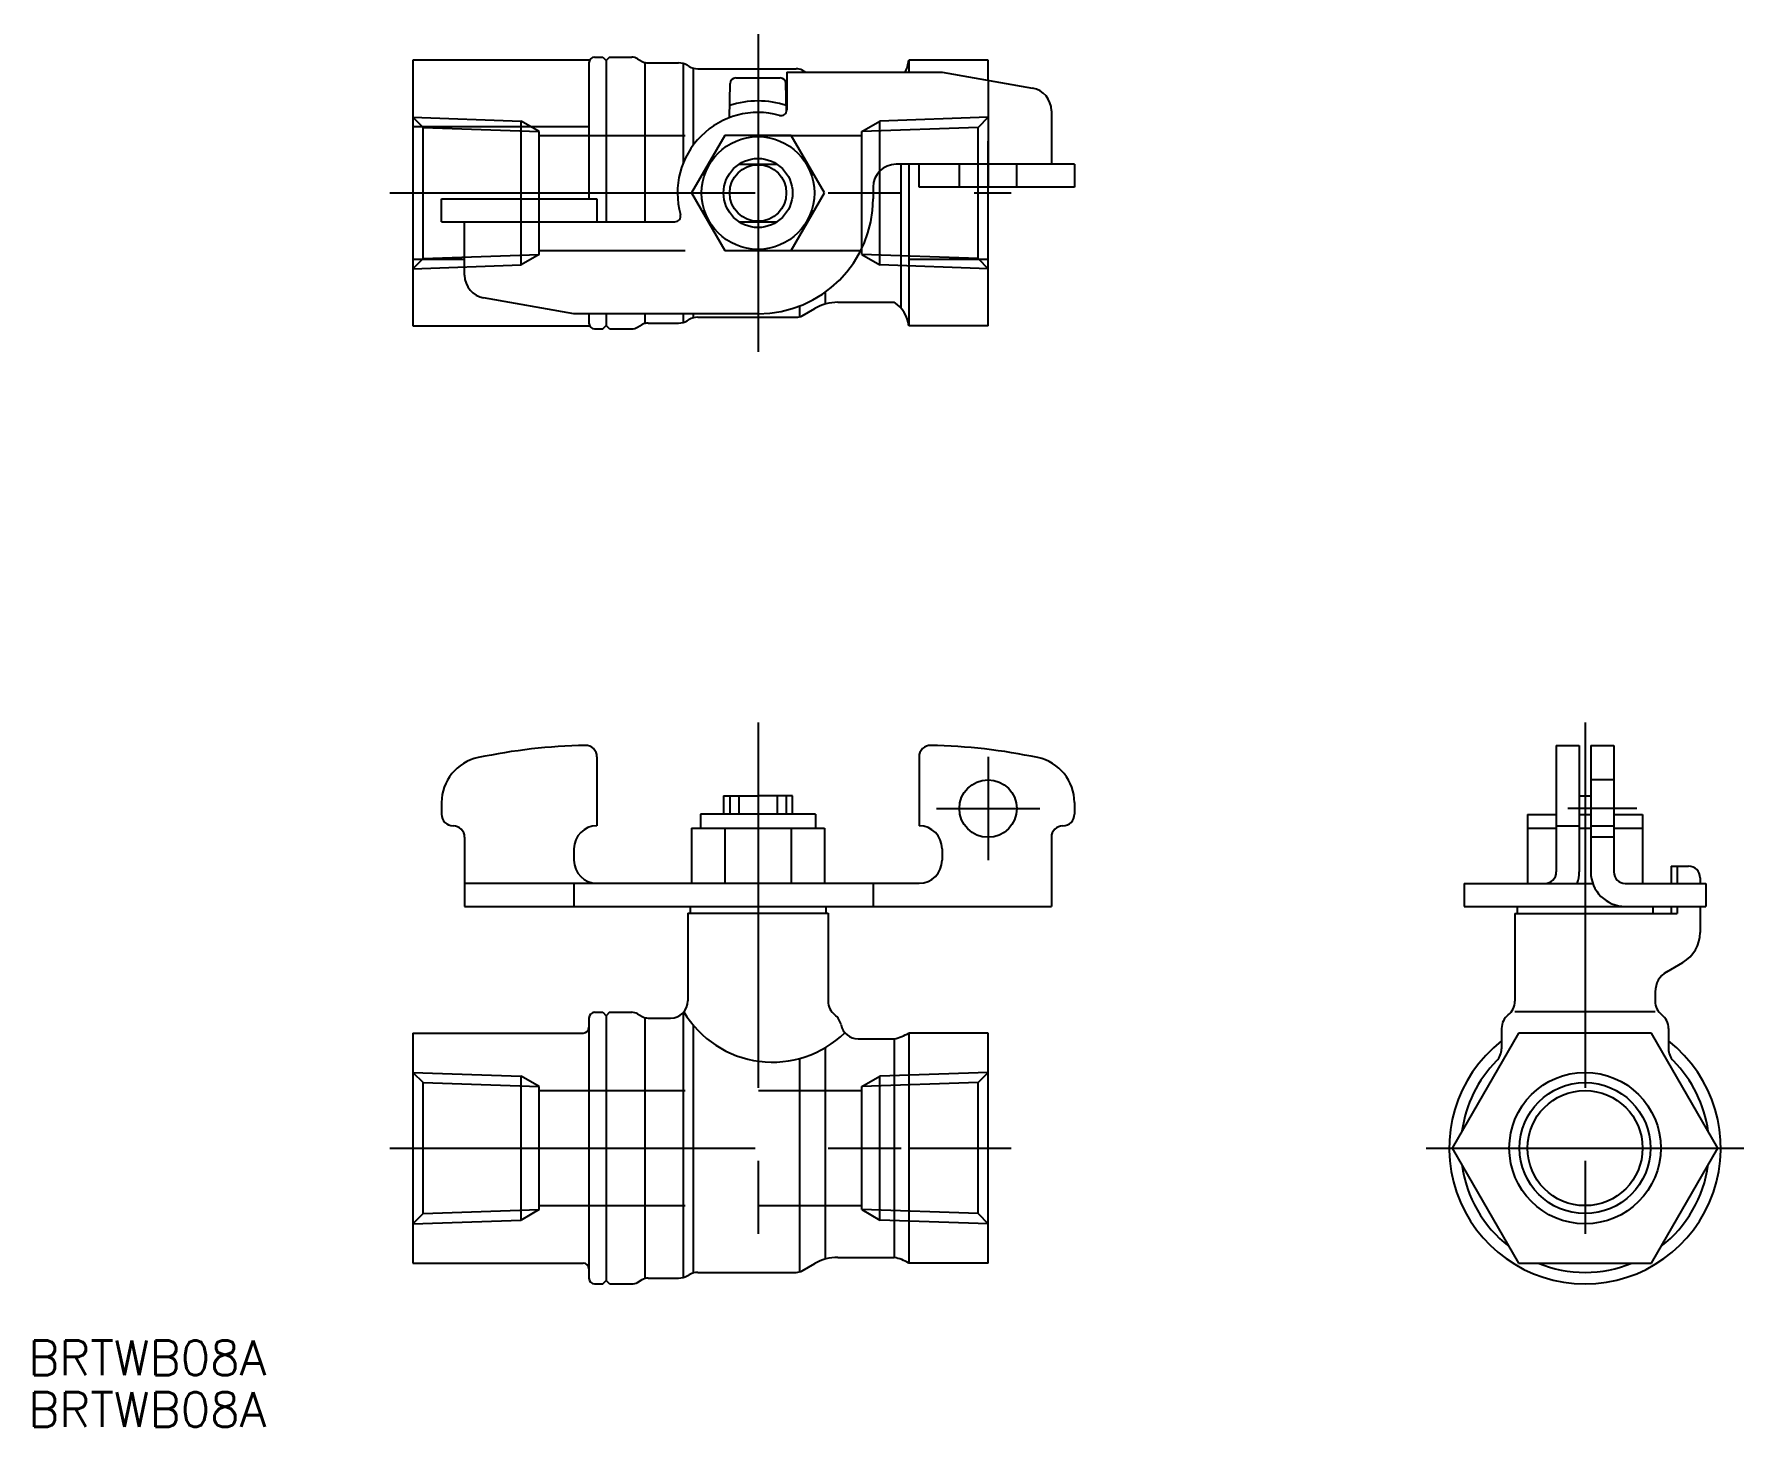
# Model space of a CAD drawing. Extents: x -135 to 14, y -24 to 97.
import ezdxf

# ---------------------------------------------------------------- set-up
doc = ezdxf.new("R2010")
doc.units = 0
doc.linetypes.add('CENTER', pattern=[50.8, 31.75, -6.35, 6.35, -6.35])
doc.linetypes.add('DASHED', pattern=[19.05, 12.7, -6.35])
doc.layers.get('0').update_dxf_attribs({"linetype": 'CONTINUOUS'})
doc.layers.add('CENTER', color=1, linetype='CENTER')
doc.styles.get("Standard").update_dxf_attribs({"font": 'txt.shx', "height": 3, "bigfont": 'bigfont.shx'})

msp = doc.modelspace()

# ---------------------------------------------------------------- linework, layer by layer
at = {"color": 7, "linetype": 'CONTINUOUS'}
for p, q in [((-101.88, 94.55), (-101.88, 71.45)), ((-86.51, 94.55), (-101.88, 94.55)), ((-86.58, 94.3), (-86.58, 82.5)), ((-86.08, 94.8), (-85.38, 94.8)), ((-85.38, 94.8), (-85.08, 94.5)), ((-84.78, 94.8), (-85.08, 94.5)), ((-85.08, 94.5), (-85.08, 80.5)), ((-84.78, 94.8), (-82.85, 94.8)), ((-82.35, 94.67), (-81.94, 94.43)), ((-81.71, 94.34), (-81.71, 80.5)), ((-81.44, 94.3), (-78.78, 94.3)), ((-78.38, 94.25), (-78.38, 85.6)), ((-78.03, 94.1), (-77.86, 94)), ((-77.51, 93.85), (-77.51, 87.15)), ((-77.11, 93.8), (-68.55, 93.8)), ((-68.05, 93.67), (-67.76, 93.5)), ((-51.88, 94.55), (-58.78, 94.55)), ((-58.78, 94.55), (-58.78, 93.5)), ((-51.88, 92.79), (-51.88, 94.55)), ((-74.36, 89.54), (-74.31, 92.51)), ((-73.81, 93), (-69.95, 93)), ((-69.4, 90.07), (-69.45, 92.51)), ((-69.38, 93.5), (-55.88, 93.5)), ((-69.38, 93.5), (-69.38, 90.23)), ((-55.88, 93.5), (-48.03, 92.12)), ((-46.38, 90.15), (-46.38, 85.5)), ((-101.88, 88.77), (-86.58, 88.77)), ((-74.76, 88), (-77.65, 83)), ((-68.99, 88), (-74.76, 88)), ((-66.1, 83), (-68.99, 88)), ((-73.54, 85.5), (-70.22, 85.5)), ((-44.38, 85.5), (-59.88, 85.5)), ((-59.47, 85.5), (-59.47, 73.03)), ((-58.78, 85.5), (-58.78, 71.45)), ((-57.88, 83.5), (-57.88, 85.5)), ((-44.38, 85.5), (-44.38, 83.5)), ((-61.88, 83.5), (-61.88, 82.5)), ((-44.38, 83.5), (-57.88, 83.5)), ((-51.88, 71.45), (-51.88, 83.5)), ((-99.38, 82.5), (-85.88, 82.5)), ((-99.38, 80.5), (-99.38, 82.5)), ((-85.88, 82.5), (-85.88, 80.5)), ((-77.65, 83), (-74.76, 78)), ((-68.99, 78), (-66.1, 83)), ((-99.38, 80.5), (-79.11, 80.5)), ((-97.38, 75.85), (-97.38, 80.5)), ((-73.54, 80.5), (-70.22, 80.5)), ((-74.76, 78), (-68.99, 78)), ((-97.38, 77.23), (-101.88, 77.23)), ((-51.88, 77.23), (-58.78, 77.23)), ((-66.03, 74.39), (-66.03, 73.35)), ((-87.88, 72.5), (-95.73, 73.88)), ((-68.28, 73.17), (-68.28, 72.24)), ((-68.05, 72.33), (-66.95, 72.96)), ((-64.95, 73.5), (-60.05, 73.5)), ((-101.88, 71.45), (-86.51, 71.45)), ((-71.88, 72.5), (-87.88, 72.5)), ((-86.58, 72.5), (-86.58, 71.7)), ((-85.38, 71.2), (-85.08, 71.5)), ((-85.08, 72.5), (-85.08, 71.5)), ((-84.78, 71.2), (-85.08, 71.5)), ((-82.35, 71.33), (-81.94, 71.57)), ((-81.71, 72.5), (-81.71, 71.66)), ((-81.44, 71.7), (-78.78, 71.7)), ((-78.38, 72.5), (-78.38, 71.75)), ((-78.03, 71.9), (-77.86, 72)), ((-77.51, 72.5), (-77.51, 72.15)), ((-77.11, 72.2), (-68.55, 72.2)), ((-51.88, 71.45), (-58.78, 71.45)), ((-86.08, 71.2), (-85.38, 71.2)), ((-84.78, 71.2), (-82.85, 71.2)), ((-2.5, 35), (-2.5, 24)), ((-2.5, 35), (-0.5, 35)), ((-0.5, 35), (-0.5, 24)), ((0.5, 35), (0.5, 24)), ((0.5, 35), (2.5, 35)), ((2.5, 35), (2.5, 24)), ((-85.88, 34), (-85.88, 28.01)), ((-57.88, 34), (-57.88, 28.01)), ((-99.38, 30.02), (-99.38, 29.01)), ((-74.88, 30.61), (-71.88, 30.61)), ((-74.88, 30.61), (-74.88, 29.01)), ((-73.54, 30.61), (-73.54, 29.01)), ((-68.88, 30.61), (-71.88, 30.61)), ((-70.22, 30.61), (-70.22, 29.01)), ((-68.88, 29.01), (-68.88, 30.61)), ((-44.38, 30.02), (-44.38, 29.01)), ((-0.5, 30.6), (0.5, 30.6)), ((-76.88, 29.01), (-76.88, 27.81)), ((-66.88, 29.01), (-76.88, 29.01)), ((-66.88, 29.01), (-66.88, 27.81)), ((-5, 29), (-5, 23)), ((-5, 29), (-2.5, 29)), ((-0.5, 29), (0.5, 29)), ((2.5, 29), (5, 29)), ((5, 29), (5, 23)), ((-97.38, 27.01), (-97.38, 21.01)), ((-77.65, 27.81), (-66.1, 27.81)), ((-77.65, 27.81), (-77.65, 23.01)), ((-74.76, 27.81), (-74.76, 23.01)), ((-68.99, 27.81), (-68.99, 23.01)), ((-66.1, 27.81), (-66.1, 23.01)), ((-46.38, 27.01), (-46.38, 21.01)), ((-5, 27.8), (-2.5, 27.8)), ((-2.5, 28), (-0.5, 28)), ((-0.5, 27.8), (0.5, 27.8)), ((0, 27.8), (0, 23)), ((0.5, 28), (2.5, 28)), ((2.5, 27.8), (5, 27.8)), ((-87.88, 26.01), (-87.88, 25.01)), ((-55.88, 26.01), (-55.88, 25.01)), ((7.5, 24.5), (9, 24.5)), ((7.5, 24.5), (7.5, 23)), ((8, 24.5), (8, 23)), ((-97.38, 23.01), (-71.88, 23.01)), ((-87.88, 23.01), (-87.88, 21.01)), ((-76.88, 23.01), (-66.88, 23.01)), ((-71.88, 23.01), (-57.88, 23.01)), ((-61.88, 23.01), (-61.88, 21.01)), ((-10.5, 23), (0.67, 23)), ((-10.5, 23), (-10.5, 21)), ((3.5, 23), (10.5, 23)), ((10, 23.5), (10, 23)), ((10.5, 23), (10.5, 21)), ((-97.38, 21.01), (-71.88, 21.01)), ((-77.78, 21.01), (-65.98, 21.01)), ((-77.78, 21.01), (-77.78, 20.41)), ((-71.88, 21.01), (-46.38, 21.01)), ((-71.88, 21.01), (-66.53, 21.01)), ((-65.98, 21.01), (-65.98, 20.41)), ((-10.5, 21), (10.5, 21)), ((-5.9, 21), (-5.9, 20.4)), ((5.9, 21), (5.9, 20.4)), ((7.5, 21), (7.5, 20.4)), ((8, 21), (8, 20.4)), ((10, 21), (10, 18.73)), ((-77.98, 20.41), (-65.78, 20.41)), ((-77.98, 20.41), (-77.98, 12.8)), ((-65.78, 20.41), (-65.78, 12.76)), ((-6.1, 20.4), (-6.1, 12.76)), ((-6.1, 20.4), (0, 20.4)), ((0, 20.4), (8, 20.4)), ((7.1, 15.33), (8.5, 16.13)), ((6.1, 13.59), (6.1, 12.76)), ((-86.58, 11.3), (-86.58, -11.3)), ((-86.08, 11.8), (-85.38, 11.8)), ((-85.38, 11.8), (-85.08, 11.5)), ((-84.78, 11.8), (-85.08, 11.5)), ((-85.08, 11.5), (-85.08, -11.5)), ((-84.78, 11.8), (-82.85, 11.8)), ((-82.35, 11.67), (-81.94, 11.43)), ((-81.71, 11.3), (-81.71, -11.3)), ((-81.44, 11.3), (-79.48, 11.3)), ((-78.38, 11.78), (-78.38, -11.25)), ((-77.51, 10.69), (-77.51, -10.85)), ((-6.1, 11.86), (6.1, 11.86)), ((-101.88, 10), (-101.88, -10)), ((-101.88, 10), (-87.08, 10)), ((-63.19, 9.5), (-60.05, 9.5)), ((-60.05, 9.5), (-60.05, -9.5)), ((-58.78, 10), (-58.78, -10)), ((-51.88, 10), (-58.78, 10)), ((-51.88, -10), (-51.88, 10)), ((-5.77, 10), (-11.55, 0)), ((-7.25, 10.4), (-7.25, 8.64)), ((5.77, 10), (-5.77, 10)), ((11.55, 0), (5.77, 10)), ((7.25, 10.4), (7.25, 8.64)), ((-68.28, 7.78), (-68.28, -10.76)), ((-66.03, 8.73), (-66.03, -9.65)), ((-101.88, 0), (-86.58, 0)), ((-11.55, 0), (-5.77, -10)), ((-58.78, 0), (-51.88, 0)), ((5.77, -10), (11.55, 0)), ((-101.88, -10), (-87.08, -10)), ((-68.05, -10.67), (-66.95, -10.04)), ((-64.95, -9.5), (-60.05, -9.5)), ((-51.88, -10), (-58.78, -10)), ((-5.77, -10), (5.77, -10)), ((-86.08, -11.8), (-85.38, -11.8)), ((-85.38, -11.8), (-85.08, -11.5)), ((-84.78, -11.8), (-85.08, -11.5)), ((-84.78, -11.8), (-82.85, -11.8)), ((-82.35, -11.67), (-81.94, -11.43)), ((-81.44, -11.3), (-78.78, -11.3)), ((-78.03, -11.1), (-77.86, -11)), ((-77.11, -10.8), (-68.55, -10.8))]:
    msp.add_line(p, q, dxfattribs=at)
at = {"color": 3, "linetype": 'DASHED'}
for p, q in [((-51.88, 92.79), (-51.88, 83.5)), ((-101.88, 89.58), (-92.48, 89.25)), ((-101.88, 89.58), (-100.99, 88.69)), ((-92.48, 76.75), (-92.48, 89.25)), ((-90.9, 88.34), (-92.48, 89.25)), ((-62.86, 88.34), (-61.28, 89.25)), ((-51.88, 89.58), (-61.28, 89.25)), ((-61.28, 76.75), (-61.28, 89.25)), ((-51.88, 89.58), (-52.76, 88.69)), ((-100.99, 77.31), (-100.99, 88.69)), ((-100.99, 88.69), (-90.9, 88.34)), ((-90.9, 77.66), (-90.9, 88.34)), ((-90.9, 88), (-62.86, 88)), ((-52.76, 88.69), (-62.86, 88.34)), ((-62.86, 77.66), (-62.86, 88.34)), ((-52.76, 77.31), (-52.76, 88.69)), ((-54.38, 83.5), (-54.38, 85.5)), ((-49.38, 83.5), (-49.38, 85.5)), ((-100.99, 77.31), (-101.88, 76.42)), ((-100.99, 77.31), (-90.9, 77.66)), ((-90.9, 77.66), (-92.48, 76.75)), ((-90.9, 78), (-62.86, 78)), ((-52.76, 77.31), (-62.86, 77.66)), ((-62.86, 77.66), (-61.28, 76.75)), ((-52.76, 77.31), (-51.88, 76.42)), ((-101.88, 76.42), (-92.48, 76.75)), ((-51.88, 76.42), (-61.28, 76.75)), ((2.5, 32.01), (0.5, 32.01)), ((2.5, 27.01), (0.5, 27.01)), ((-101.88, 6.58), (-92.48, 6.25)), ((-101.88, 6.58), (-100.99, 5.69)), ((-92.48, -6.25), (-92.48, 6.25)), ((-90.9, 5.34), (-92.48, 6.25)), ((-62.86, 5.34), (-61.28, 6.25)), ((-51.88, 6.58), (-61.28, 6.25)), ((-61.28, -6.25), (-61.28, 6.25)), ((-51.88, 6.58), (-52.76, 5.69)), ((-100.99, -5.69), (-100.99, 5.69)), ((-100.99, 5.69), (-90.9, 5.34)), ((-90.9, -5.34), (-90.9, 5.34)), ((-90.9, 5), (-62.86, 5)), ((-52.76, 5.69), (-62.86, 5.34)), ((-62.86, -5.34), (-62.86, 5.34)), ((-52.76, -5.69), (-52.76, 5.69)), ((-100.99, -5.69), (-101.88, -6.58)), ((-100.99, -5.69), (-90.9, -5.34)), ((-90.9, -5.34), (-92.48, -6.25)), ((-90.9, -5), (-62.86, -5)), ((-52.76, -5.69), (-62.86, -5.34)), ((-62.86, -5.34), (-61.28, -6.25)), ((-52.76, -5.69), (-51.88, -6.58)), ((-101.88, -6.58), (-92.48, -6.25)), ((-51.88, -6.58), (-61.28, -6.25))]:
    msp.add_line(p, q, dxfattribs=at)
at = {"color": 3, "linetype": 'CONTINUOUS'}
for p, q in [((-74.34, 30.61), (-74.34, 29.01)), ((-69.42, 30.61), (-69.42, 29.01))]:
    msp.add_line(p, q, dxfattribs=at)
at = {"color": 7, "linetype": 'CONTINUOUS'}
for centre, radius in [((-71.88, 83), 4.9), ((-71.88, 83), 3), ((-51.88, 29.51), 2.5), ((0, 0), 5.69), ((0, 0), 5)]:
    msp.add_circle(centre, radius, dxfattribs=at)
at = {"color": 3, "linetype": 'CONTINUOUS'}
for centre, radius in [((-71.88, 83), 2.46), ((0, 0), 6.58)]:
    msp.add_circle(centre, radius, dxfattribs=at)
at = {"color": 7, "linetype": 'CONTINUOUS'}
for centre, radius, start, end in [((-86.08, 94.3), 0.5, 90, 180), ((-82.85, 93.8), 1, 60, 90), ((-81.44, 95.3), 1, 240, 270), ((-78.78, 92.8), 1.5, 60, 90), ((-77.11, 95.3), 1.5, 240, 270), ((-68.55, 92.8), 1, 60, 90), ((-61.44, 94.78), 2.67, 331.3501, 354.9693), ((-73.81, 92.5), 0.5, 90, 179), ((-69.95, 92.5), 0.5, 1, 90), ((-71.88, 83), 8, 72.0447, 107.9553), ((-48.38, 90.15), 2, 0, 80), ((-71.88, 83), 7, 74.534, 195.4653), ((-69.88, 90.23), 0.5, 254.534, 0), ((-59.88, 83.5), 2, 90, 180), ((-71.88, 82.5), 10, 270, 0), ((-79.11, 81), 0.5, 270, 15.4653), ((-95.38, 75.85), 2, 180, 260), ((-64.95, 69.5), 4, 90, 120), ((-61.44, 71.22), 2.67, 5.0307, 58.6093), ((-86.08, 71.7), 0.5, 180, 270), ((-82.85, 72.2), 1, 270, 300), ((-81.44, 70.7), 1, 90, 120), ((-78.78, 73.2), 1.5, 270, 300), ((-77.11, 70.7), 1.5, 90, 120), ((-68.55, 73.2), 1, 270, 300), ((-85.88, -14.99), 50, 91.1694, 101.9186), ((-86.88, 34), 1, 359.9998, 91.1694), ((-56.88, 34), 1, 88.8306, 180.0002), ((-57.88, -14.99), 50, 78.0814, 88.8306), ((-95.38, 30.02), 4, 101.9186, 180), ((-48.38, 30.02), 4, 360, 78.0814), ((-98.38, 29.01), 1, 180, 270), ((-45.38, 29.01), 1, 270, 360), ((-98.38, 27.01), 1, 0, 90), ((-85.88, 26.01), 2, 90.0005, 180), ((-57.88, 26.01), 2, 0, 89.9995), ((-45.38, 27.01), 1, 90, 180), ((-85.88, 25.01), 2, 180, 270), ((-57.88, 25.01), 2, 270, 0), ((-3.5, 24), 1, 270, 0), ((-3.5, 24), 3, 340.5288, 0), ((3.5, 24), 3, 180, 270), ((3.5, 24), 1, 180, 270), ((9, 23.5), 1, 0, 90), ((7, 18.73), 3, 300, 0), ((8.1, 13.59), 2, 120, 180), ((-79.48, 12.8), 1.5, 270, 0), ((-64.28, 12.76), 1.5, 180, 231.9269), ((-7.6, 12.76), 1.5, 308.0731, 0), ((7.6, 12.76), 1.5, 180, 231.9269), ((-87.08, 10.5), 0.5, 270, 0), ((-86.08, 11.3), 0.5, 90, 180), ((-82.85, 10.8), 1, 60, 90), ((-81.44, 12.3), 1, 240, 270), ((-70.62, 16.46), 8.99, 210.949, 314.3376), ((-66.13, 10.4), 1.5, 11.537, 51.9269), ((-63.19, 11), 1.5, 191.537, 270), ((-5.75, 10.4), 1.5, 128.0731, 180), ((5.75, 10.4), 1.5, 360, 51.9269), ((-60.77, 13.2), 3.77, 281.0675, 301.9063), ((0, 0), 11.8, 127.9088, 270), ((0, 0), 11.8, 270, 52.0912), ((0, 0), 10.8, 135.3475, 172.1916), ((-8.75, 8.64), 1.5, 315.3475, 0), ((8.75, 8.64), 1.5, 180, 224.6525), ((0, 0), 10.8, 7.8084, 44.6525), ((0, 0), 10.8, 187.8084, 232.1916), ((0, 0), 10.8, 307.8084, 352.1916), ((-87.08, -10.5), 0.5, 360, 90), ((-64.95, -13.5), 4, 90, 120), ((-60.73, -13.09), 3.65, 57.7461, 79.2804), ((0, 0), 10.8, 247.8084, 270), ((0, 0), 10.8, 270, 292.1916), ((-86.08, -11.3), 0.5, 180, 270), ((-82.85, -10.8), 1, 270, 300), ((-81.44, -12.3), 1, 90, 120), ((-78.78, -9.8), 1.5, 270, 300), ((-77.11, -12.3), 1.5, 90, 120), ((-68.55, -9.8), 1, 270, 300)]:
    msp.add_arc(centre, radius, start, end, dxfattribs=at)
at = {"layer": 'CENTER', "color": 1, "linetype": 'CENTER'}
for p, q in [((-71.88, 96.8), (-71.88, 69.2)), ((-51.88, 81.5), (-51.88, 87.5)), ((-103.88, 83), (-49.88, 83)), ((-71.88, 37), (-71.88, -13.8)), ((0, 37), (0, -13.8)), ((-51.88, 34.01), (-51.88, 25.01)), ((-56.38, 29.51), (-47.38, 29.51)), ((4.5, 29.51), (-1.5, 29.51)), ((-103.88, 0), (-49.88, 0)), ((-13.8, 0), (13.8, 0))]:
    msp.add_line(p, q, dxfattribs=at)

# ---------------------------------------------------------------- texts
at = {"color": 7, "linetype": 'CONTINUOUS'}
for p in [(-135.31, -19.72), (-135.31, -24.22)]:
    msp.add_text('BRTWB08A', height=3, dxfattribs=at).set_placement(p)

doc.saveas('drawing.dxf')
